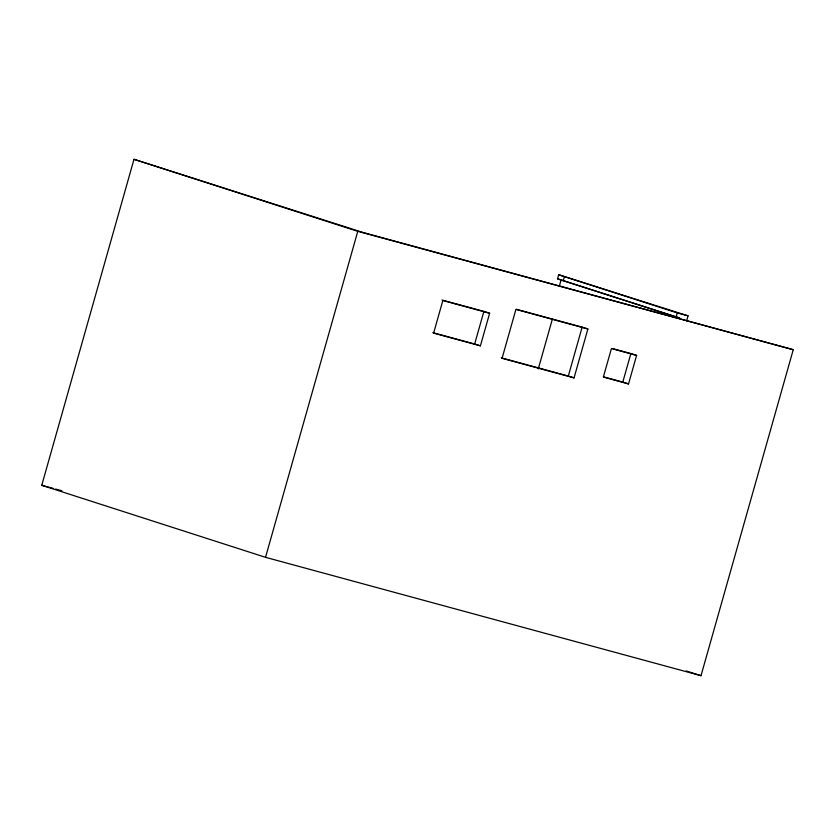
<?xml version="1.0" encoding="UTF-8"?>
<svg xmlns="http://www.w3.org/2000/svg" width="835" height="835" viewBox="0 0 835 835"><rect width="100%" height="100%" fill="white"/><g stroke="black" fill="none" stroke-linecap="round" stroke-linejoin="round"><path stroke-width="1.25" d="M41.75 485.292L133.997 159.308L362.839 232.422L793.25 349.708L701.003 675.692L265.53 557.321L41.75 485.292L53.075 488.371M265.53 557.321L357.777 231.337L133.997 159.308M483.893 311.403L489.634 313.25L480.407 345.847L474.666 343.999L483.893 311.403L442.028 300.026M557.519 278.817L679.7 317.968L676.099 316.987L557.519 278.817L558.667 274.746L688.05 315.849L686.641 320.828M559.471 285.622L561.12 279.798M538.293 368.893L552.446 318.845M563.249 280.664L564.408 276.594M582.141 327.143L587.882 328.99L574.042 377.89L568.311 376.042L582.141 327.143L516.374 309.263M630.874 353.549L636.604 355.397L628.536 383.923L622.795 382.075L630.874 353.549L612.88 348.665M676.099 316.987L677.258 312.916L558.667 274.746M677.258 312.916L688.05 315.849M357.777 231.337L793.25 349.708M587.882 328.99L515.905 309.42L502.065 358.319L574.042 377.89M489.634 313.25L442.842 300.537L433.615 333.134L480.407 345.847M636.604 355.397L611.418 348.55L603.34 377.076L628.536 383.923M603.601 376.856L622.795 382.075M432.801 332.622L474.666 343.999M501.292 357.829L568.311 376.042M55.59 489.049L61.884 490.761M686.172 670.922L701.003 675.692"/></g></svg>
